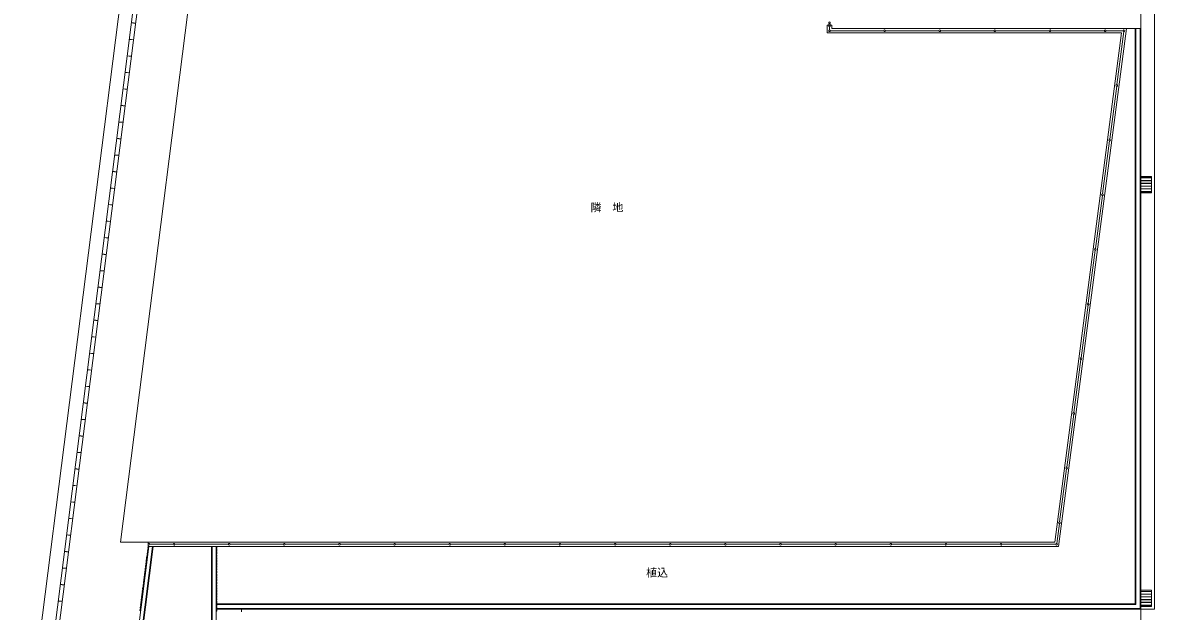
# Model space of a CAD drawing. Units: millimetres at full size, sheet at 1:200; details may follow other scales. Extents: x -96239 to 62349, y -170536 to 17264.
# Drawn here: x -92942 to -51477, y -128462 to -106893 of the extents above; entities that cross this region are included whole.
import ezdxf
from ezdxf.enums import TextEntityAlignment as Align

# ---------------------------------------------------------------- set-up
doc = ezdxf.new("R2010")
doc.units = ezdxf.units.MM
doc.header["$LTSCALE"] = 200
for name, color, linetype, lineweight in [('0-9_外景', 7, 'Continuous', 9), ('0-C_タイル・側溝', 7, 'Continuous', 9), ('0-F_道路', 7, 'Continuous', 9)]:
    doc.layers.add(name, color=color, linetype=linetype, lineweight=lineweight)
doc.layers.add('0-E_屋外名', color=7, linetype='Continuous')
doc.styles.add('・', font='')
doc.styles.get('・').set_extended_font_data('・')

msp = doc.modelspace()

# ---------------------------------------------------------------- linework, layer by layer
at = {"layer": '0-9_外景'}
for p, q in [((-63459.5, -106982.1), (-63459.5, -107270.5)), ((-63299.5, -106982.1), (-63459.5, -106982.1)), ((-63459.5, -107270.5), (-52681.8, -107270.5)), ((-63379.5, -107042.1), (-63379.5, -107160.5)), ((-63349.5, -107190.5), (-61389.5, -107190.5)), ((-63299.5, -106982.1), (-63299.5, -107110.5)), ((-63299.5, -107110.5), (-51976.6, -107110.5)), ((-61329.5, -107190.5), (-59369.5, -107190.5)), ((-59309.5, -107190.5), (-57349.5, -107190.5)), ((-57289.5, -107190.5), (-55329.5, -107190.5)), ((-55269.5, -107190.5), (-53309.5, -107190.5)), ((-52681.8, -107270.5), (-55126.9, -125921.2)), ((-52499.5, -107110.5), (-54986.5, -126081.2)), ((-53249.5, -107190.5), (-52620.7, -107190.5)), ((-52594.6, -107220.3), (-52849.3, -109163.7)), ((-52176.6, -107110.5), (-52176.6, -128181.2)), ((-52151.6, -107110.5), (-52151.6, -128206.2)), ((-52001.6, -128356.2), (-52001.6, -107110.5)), ((-52857.1, -109223.2), (-53111.9, -111166.5)), ((-53119.7, -111226), (-53374.5, -113169.4)), ((-53382.3, -113228.9), (-53637, -115172.2)), ((-53644.8, -115231.7), (-53899.6, -117175.1)), ((-53907.4, -117234.6), (-54162.2, -119178)), ((-54170, -119237.5), (-54424.8, -121180.8)), ((-54432.6, -121240.3), (-54687.3, -123183.7)), ((-54695.1, -123243.2), (-54949.9, -125186.6)), ((-54957.7, -125246.1), (-55052.8, -125971.4)), ((-88834, -125921.2), (-89352, -125921.2)), ((-55126.9, -125921.2), (-88834, -125921.2)), ((-87424, -126001.2), (-88287.2, -126001.2)), ((-85404, -126001.2), (-87364, -126001.2)), ((-83384, -126001.2), (-85344, -126001.2)), ((-81364, -126001.2), (-83324, -126001.2)), ((-79344, -126001.2), (-81304, -126001.2)), ((-77324, -126001.2), (-79284, -126001.2)), ((-75304, -126001.2), (-77264, -126001.2)), ((-73284, -126001.2), (-75244, -126001.2)), ((-71264, -126001.2), (-73224, -126001.2)), ((-69244, -126001.2), (-71204, -126001.2)), ((-67224, -126001.2), (-69184, -126001.2)), ((-65204, -126001.2), (-67164, -126001.2)), ((-63184, -126001.2), (-65144, -126001.2)), ((-61164, -126001.2), (-63124, -126001.2)), ((-59144, -126001.2), (-61104, -126001.2)), ((-57124, -126001.2), (-59084, -126001.2)), ((-55086.7, -126001.2), (-57064, -126001.2)), ((-54986.5, -126001.2), (-54986.6, -126001.2)), ((-89789.3, -137713.9), (-88322.2, -126081.2)), ((-89443.8, -136093.4), (-88181.1, -126081.2)), ((-89415.9, -136071.7), (-88155.9, -126081.2)), ((-88394, -126450.1), (-88385.2, -126380.7)), ((-88394, -126450.1), (-88369.8, -126458.2)), ((-88359.8, -126378.8), (-88385.2, -126380.7)), ((-88372.7, -126281.4), (-88381.4, -126350.9)), ((-88357.3, -126359), (-88381.4, -126350.9)), ((-88372.7, -126281.4), (-88347.3, -126279.6)), ((-88359.8, -126378.8), (-88369.8, -126458.2)), ((-88368.9, -126251.7), (-88360.2, -126182.2)), ((-88368.9, -126251.7), (-88344.7, -126259.8)), ((-88334.7, -126180.4), (-88360.2, -126182.2)), ((-88357.3, -126359), (-88347.3, -126279.6)), ((-88347.7, -126083), (-88356.4, -126152.5)), ((-88332.2, -126160.5), (-88356.4, -126152.5)), ((-88347.7, -126083), (-88322.2, -126081.2)), ((-88334.7, -126180.4), (-88344.7, -126259.8)), ((-88332.2, -126160.5), (-88322.2, -126081.2)), ((-85851.6, -126081.2), (-85826.6, -126086.2)), ((-85826.6, -126156.2), (-85851.6, -126161.2)), ((-85826.6, -126186.2), (-85851.6, -126181.2)), ((-85851.6, -126261.2), (-85851.6, -126181.2)), ((-85851.6, -126261.2), (-85826.6, -126256.2)), ((-85851.6, -126281.2), (-85826.6, -126286.2)), ((-85851.6, -126281.2), (-85851.6, -126361.2)), ((-85826.6, -126356.2), (-85851.6, -126361.2)), ((-85826.6, -126386.2), (-85851.6, -126381.2)), ((-85851.6, -126461.2), (-85851.6, -126381.2)), ((-85851.6, -126461.2), (-85826.6, -126456.2)), ((-54986.5, -126081.2), (-85826.6, -126081.2)), ((-85826.6, -126156.2), (-85826.6, -126086.2)), ((-85826.6, -126186.2), (-85826.6, -126256.2)), ((-85826.6, -126356.2), (-85826.6, -126286.2)), ((-85826.6, -126386.2), (-85826.6, -126456.2)), ((-88447.8, -126876.7), (-88456.5, -126946.2)), ((-88447.8, -126876.7), (-88422.3, -126874.9)), ((-88444, -126847), (-88435.2, -126777.5)), ((-88444, -126847), (-88419.8, -126855)), ((-88409.8, -126775.7), (-88435.2, -126777.5)), ((-88432.3, -126954.3), (-88422.3, -126874.9)), ((-88422.7, -126678.3), (-88431.5, -126747.7)), ((-88407.3, -126755.8), (-88431.5, -126747.7)), ((-88422.7, -126678.3), (-88397.3, -126676.5)), ((-88409.8, -126775.7), (-88419.8, -126855)), ((-88419, -126648.5), (-88410.2, -126579.1)), ((-88419, -126648.5), (-88394.8, -126656.6)), ((-88384.8, -126577.2), (-88410.2, -126579.1)), ((-88407.3, -126755.8), (-88397.3, -126676.5)), ((-88397.7, -126479.9), (-88406.5, -126549.3)), ((-88382.3, -126557.4), (-88406.5, -126549.3)), ((-88397.7, -126479.9), (-88372.3, -126478)), ((-88384.8, -126577.2), (-88394.8, -126656.6)), ((-88382.3, -126557.4), (-88372.3, -126478)), ((-85851.6, -126481.2), (-85826.6, -126486.2)), ((-85851.6, -126481.2), (-85851.6, -126561.2)), ((-85826.6, -126556.2), (-85851.6, -126561.2)), ((-85826.6, -126586.2), (-85851.6, -126581.2)), ((-85851.6, -126661.2), (-85851.6, -126581.2)), ((-85851.6, -126661.2), (-85826.6, -126656.2)), ((-85851.6, -126681.2), (-85826.6, -126686.2)), ((-85851.6, -126681.2), (-85851.6, -126761.2)), ((-85826.6, -126756.2), (-85851.6, -126761.2)), ((-85826.6, -126786.2), (-85851.6, -126781.2)), ((-85851.6, -126861.2), (-85851.6, -126781.2)), ((-85851.6, -126861.2), (-85826.6, -126856.2)), ((-85851.6, -126881.2), (-85826.6, -126886.2)), ((-85851.6, -126881.2), (-85851.6, -126961.2)), ((-85826.6, -126556.2), (-85826.6, -126486.2)), ((-85826.6, -126586.2), (-85826.6, -126656.2)), ((-85826.6, -126756.2), (-85826.6, -126686.2)), ((-85826.6, -126786.2), (-85826.6, -126856.2)), ((-88497.8, -127273.6), (-88506.6, -127343)), ((-88497.8, -127273.6), (-88472.4, -127271.7)), ((-88494.1, -127243.8), (-88485.3, -127174.4)), ((-88494.1, -127243.8), (-88469.9, -127251.9)), ((-88459.9, -127172.5), (-88485.3, -127174.4)), ((-88482.4, -127351.1), (-88472.4, -127271.7)), ((-88472.8, -127075.2), (-88481.5, -127144.6)), ((-88457.4, -127152.7), (-88481.5, -127144.6)), ((-88472.8, -127075.2), (-88447.4, -127073.3)), ((-88459.9, -127172.5), (-88469.9, -127251.9)), ((-88469, -127045.4), (-88460.3, -126975.9)), ((-88469, -127045.4), (-88444.9, -127053.5)), ((-88434.8, -126974.1), (-88460.3, -126975.9)), ((-88457.4, -127152.7), (-88447.4, -127073.3)), ((-88432.3, -126954.3), (-88456.5, -126946.2)), ((-88434.8, -126974.1), (-88444.9, -127053.5)), ((-85826.6, -126956.2), (-85851.6, -126961.2)), ((-85826.6, -126986.2), (-85851.6, -126981.2)), ((-85851.6, -127061.2), (-85851.6, -126981.2)), ((-85851.6, -127061.2), (-85826.6, -127056.2)), ((-85851.6, -127081.2), (-85826.6, -127086.2)), ((-85851.6, -127081.2), (-85851.6, -127161.2)), ((-85826.6, -127156.2), (-85851.6, -127161.2)), ((-85826.6, -127186.2), (-85851.6, -127181.2)), ((-85851.6, -127261.2), (-85851.6, -127181.2)), ((-85851.6, -127261.2), (-85826.6, -127256.2)), ((-85851.6, -127281.2), (-85826.6, -127286.2)), ((-85851.6, -127281.2), (-85851.6, -127361.2)), ((-85826.6, -126956.2), (-85826.6, -126886.2)), ((-85826.6, -126986.2), (-85826.6, -127056.2)), ((-85826.6, -127156.2), (-85826.6, -127086.2)), ((-85826.6, -127186.2), (-85826.6, -127256.2)), ((-85826.6, -127356.2), (-85826.6, -127286.2)), ((-88556.6, -127739.9), (-88547.9, -127670.4)), ((-88522.4, -127668.6), (-88547.9, -127670.4)), ((-88535.3, -127571.2), (-88544.1, -127640.7)), ((-88519.9, -127648.8), (-88544.1, -127640.7)), ((-88535.3, -127571.2), (-88509.9, -127569.4)), ((-88522.4, -127668.6), (-88532.4, -127748)), ((-88522.8, -127472), (-88531.6, -127541.5)), ((-88507.4, -127549.5), (-88531.6, -127541.5)), ((-88522.8, -127472), (-88497.4, -127470.2)), ((-88519.9, -127648.8), (-88509.9, -127569.4)), ((-88519.1, -127442.2), (-88510.3, -127372.8)), ((-88519.1, -127442.2), (-88494.9, -127450.3)), ((-88484.9, -127371), (-88510.3, -127372.8)), ((-88507.4, -127549.5), (-88497.4, -127470.2)), ((-88482.4, -127351.1), (-88506.6, -127343)), ((-88484.9, -127371), (-88494.9, -127450.3)), ((-85826.6, -127356.2), (-85851.6, -127361.2)), ((-85826.6, -127386.2), (-85851.6, -127381.2)), ((-85851.6, -127461.2), (-85851.6, -127381.2)), ((-85851.6, -127461.2), (-85826.6, -127456.2)), ((-85851.6, -127481.2), (-85826.6, -127486.2)), ((-85851.6, -127481.2), (-85851.6, -127561.2)), ((-85826.6, -127556.2), (-85851.6, -127561.2)), ((-85826.6, -127586.2), (-85851.6, -127581.2)), ((-85851.6, -127661.2), (-85851.6, -127581.2)), ((-85851.6, -127661.2), (-85826.6, -127656.2)), ((-85851.6, -127681.2), (-85826.6, -127686.2)), ((-85851.6, -127681.2), (-85851.6, -127761.2)), ((-85826.6, -127386.2), (-85826.6, -127456.2)), ((-85826.6, -127556.2), (-85826.6, -127486.2)), ((-85826.6, -127586.2), (-85826.6, -127656.2)), ((-85826.6, -127756.2), (-85826.6, -127686.2)), ((-88606.7, -128136.7), (-88597.9, -128067.3)), ((-88572.5, -128065.5), (-88597.9, -128067.3)), ((-88585.4, -127968.1), (-88594.2, -128037.5)), ((-88570, -128045.6), (-88594.2, -128037.5)), ((-88585.4, -127968.1), (-88560, -127966.2)), ((-88572.5, -128065.5), (-88582.5, -128144.8)), ((-88581.6, -127938.3), (-88572.9, -127868.9)), ((-88581.6, -127938.3), (-88557.5, -127946.4)), ((-88547.5, -127867), (-88572.9, -127868.9)), ((-88570, -128045.6), (-88560, -127966.2)), ((-88560.4, -127769.6), (-88569.1, -127839.1)), ((-88545, -127847.2), (-88569.1, -127839.1)), ((-88560.4, -127769.6), (-88534.9, -127767.8)), ((-88547.5, -127867), (-88557.5, -127946.4)), ((-88556.6, -127739.9), (-88532.4, -127748)), ((-88545, -127847.2), (-88534.9, -127767.8)), ((-85826.6, -127756.2), (-85851.6, -127761.2)), ((-85826.6, -127786.2), (-85851.6, -127781.2)), ((-85851.6, -127861.2), (-85851.6, -127781.2)), ((-85851.6, -127861.2), (-85826.6, -127856.2)), ((-85851.6, -127881.2), (-85826.6, -127886.2)), ((-85851.6, -127881.2), (-85851.6, -127961.2)), ((-85826.6, -127956.2), (-85851.6, -127961.2)), ((-85826.6, -127986.2), (-85851.6, -127981.2)), ((-85851.6, -128061.2), (-85851.6, -127981.2)), ((-85851.6, -128061.2), (-85826.6, -128056.2)), ((-85851.6, -128081.2), (-85826.6, -128086.2)), ((-85851.6, -128081.2), (-85851.6, -128161.2)), ((-85826.6, -127786.2), (-85826.6, -127856.2)), ((-85826.6, -127956.2), (-85826.6, -127886.2)), ((-85826.6, -127986.2), (-85826.6, -128056.2)), ((-85826.6, -128156.2), (-85826.6, -128086.2)), ((-88635.4, -128364.9), (-88644.2, -128434.4)), ((-88620, -128442.5), (-88644.2, -128434.4)), ((-88635.4, -128364.9), (-88610, -128363.1)), ((-88631.7, -128335.2), (-88622.9, -128265.7)), ((-88631.7, -128335.2), (-88607.5, -128343.3)), ((-88597.5, -128263.9), (-88622.9, -128265.7)), ((-88620, -128442.5), (-88610, -128363.1)), ((-88610.4, -128166.5), (-88619.2, -128236)), ((-88595, -128244), (-88619.2, -128236)), ((-88610.4, -128166.5), (-88585, -128164.7)), ((-88597.5, -128263.9), (-88607.5, -128343.3)), ((-88606.7, -128136.7), (-88582.5, -128144.8)), ((-88595, -128244), (-88585, -128164.7)), ((-85826.6, -128156.2), (-85851.6, -128161.2)), ((-85826.6, -128186.2), (-85851.6, -128181.2)), ((-85851.6, -128261.2), (-85851.6, -128181.2)), ((-85851.6, -128261.2), (-85826.6, -128256.2)), ((-85851.6, -128281.2), (-85826.6, -128286.2)), ((-85851.6, -128281.2), (-85851.6, -128361.2)), ((-85826.6, -128356.2), (-85851.6, -128361.2)), ((-85826.6, -128386.2), (-85851.6, -128381.2)), ((-85851.6, -128461.2), (-85851.6, -128381.2)), ((-85851.6, -128461.2), (-85826.6, -128456.2)), ((-85826.6, -128186.2), (-85826.6, -128256.2)), ((-85826.6, -128206.2), (-52151.6, -128206.2)), ((-85826.6, -128356.2), (-85826.6, -128286.2)), ((-52001.6, -128356.2), (-85826.6, -128356.2)), ((-85826.6, -128386.2), (-85826.6, -128456.2)), ((-52176.6, -128181.2), (-85819.1, -128181.2))]:
    msp.add_line(p, q, dxfattribs=at)
for points in [[(-63459.5, -99461.2), (-85996.2, -99461.2), (-89352, -125921.2)], [(-85826.6, -128381.2), (-51976.6, -128381.2), (-51976.6, -107110.5)], [(-85826.6, -126081.2), (-88347.2, -126081.2), (-88347.2, -125922.2)], [(-88764, -137616.2), (-86001.6, -137616.2), (-86001.6, -126081.2)], [(-88735.7, -137591.2), (-86026.6, -137591.2), (-86026.6, -126081.2)], [(-85851.6, -139781.2), (-85851.6, -126081.2), (-85851.6, -126161.2)]]:
    msp.add_lwpolyline(points, dxfattribs=at)
for centre in [(-63379.5, -106892.1), (-63379.5, -106952.1), (-63379.5, -107012.1), (-63379.5, -107190.5), (-61359.5, -107190.5), (-59339.5, -107190.5), (-57319.5, -107190.5), (-55299.5, -107190.5), (-53279.5, -107190.5), (-52590.7, -107190.5), (-52853.2, -109193.4), (-53115.8, -111196.3), (-53378.4, -113199.1), (-53640.9, -115202), (-53903.5, -117204.9), (-54166.1, -119207.7), (-54428.7, -121210.6), (-54691.2, -123213.4), (-54953.8, -125216.3), (-88317.2, -126001.2), (-87394, -126001.2), (-85374, -126001.2), (-83354, -126001.2), (-81334, -126001.2), (-79314, -126001.2), (-77294, -126001.2), (-75274, -126001.2), (-73254, -126001.2), (-71234, -126001.2), (-69214, -126001.2), (-67194, -126001.2), (-65174, -126001.2), (-63154, -126001.2), (-61134, -126001.2), (-59114, -126001.2), (-57094, -126001.2), (-55056.7, -126001.2)]:
    msp.add_circle(centre, 30, dxfattribs=at)
at = {"layer": '0-C_タイル・側溝'}
for p, q in [((-51976.6, -106210.5), (-51976.6, -107110.5)), ((-51976.6, -128381.2), (-51976.6, -107110.5)), ((-51976.6, -128381.2), (-85826.6, -128381.2)), ((-84926.6, -128481.2), (-84926.6, -128381.2))]:
    msp.add_line(p, q, dxfattribs=at)
at = {"layer": '0-C_タイル・側溝', "color": 4, "lineweight": 5}
for p, q in [((-51976.6, -112531.2), (-51576.6, -112531.2)), ((-51976.6, -113131.2), (-51976.6, -112531.2)), ((-51971.6, -112536.2), (-51581.6, -112536.2)), ((-51971.6, -113126.2), (-51971.6, -112536.2)), ((-51966.6, -112541.2), (-51586.6, -112541.2)), ((-51966.6, -112578.7), (-51966.6, -112541.2)), ((-51966.6, -113121.2), (-51966.6, -112568.4)), ((-51966.6, -112578.7), (-51586.6, -112578.7)), ((-51966.6, -112583.7), (-51586.6, -112583.7)), ((-51966.6, -112678.7), (-51586.6, -112678.7)), ((-51966.6, -112683.7), (-51586.6, -112683.7)), ((-51966.6, -112778.7), (-51586.6, -112778.7)), ((-51966.6, -112783.7), (-51586.6, -112783.7)), ((-51586.6, -112578.7), (-51586.6, -112541.2)), ((-51586.6, -113121.2), (-51586.6, -112564.2)), ((-51581.6, -113126.2), (-51581.6, -112536.2)), ((-51971.6, -113126.2), (-51581.6, -113126.2)), ((-51966.6, -112878.7), (-51586.6, -112878.7)), ((-51966.6, -112883.7), (-51586.6, -112883.7)), ((-51966.6, -112978.7), (-51586.6, -112978.7)), ((-51966.6, -112983.7), (-51586.6, -112983.7)), ((-51966.6, -113078.7), (-51586.6, -113078.7)), ((-51966.6, -113083.7), (-51586.6, -113083.7)), ((-51966.6, -113121.2), (-51586.6, -113121.2)), ((-51976.6, -127681.2), (-51576.6, -127681.2)), ((-51976.6, -128281.2), (-51976.6, -127681.2)), ((-51971.6, -127686.2), (-51581.6, -127686.2)), ((-51971.6, -128276.2), (-51971.6, -127686.2)), ((-51966.6, -127691.2), (-51586.6, -127691.2)), ((-51966.6, -127728.7), (-51966.6, -127691.2)), ((-51586.6, -127728.7), (-51586.6, -127691.2)), ((-51581.6, -128276.2), (-51581.6, -127686.2)), ((-51966.6, -128271.2), (-51966.6, -127718.4)), ((-51966.6, -127728.7), (-51586.6, -127728.7)), ((-51966.6, -127733.7), (-51586.6, -127733.7)), ((-51966.6, -127828.7), (-51586.6, -127828.7)), ((-51966.6, -127833.7), (-51586.6, -127833.7)), ((-51966.6, -127928.7), (-51586.6, -127928.7)), ((-51966.6, -127933.7), (-51586.6, -127933.7)), ((-51966.6, -128028.7), (-51586.6, -128028.7)), ((-51966.6, -128033.7), (-51586.6, -128033.7)), ((-51586.6, -128271.2), (-51586.6, -127714.2)), ((-51971.6, -128276.2), (-51581.6, -128276.2)), ((-51966.6, -128128.7), (-51586.6, -128128.7)), ((-51966.6, -128133.7), (-51586.6, -128133.7)), ((-51966.6, -128228.7), (-51586.6, -128228.7)), ((-51966.6, -128233.7), (-51586.6, -128233.7)), ((-51966.6, -128271.2), (-51586.6, -128271.2))]:
    msp.add_line(p, q, dxfattribs=at)
at = {"layer": '0-C_タイル・側溝'}
for points in [[(-51976.6, -128381.2), (-51476.6, -128381.2), (-51476.6, -105334.1)], [(-51976.6, -128381.2), (-51976.6, -129031.2), (-84926.6, -129031.2)]]:
    msp.add_lwpolyline(points, dxfattribs=at)
at = {"layer": '0-C_タイル・側溝', "color": 4, "lineweight": 5}
for points in [[(-51976.6, -113131.2), (-51576.6, -113131.2), (-51576.6, -112531.2)], [(-51976.6, -128281.2), (-51576.6, -128281.2), (-51576.6, -127681.2)]]:
    msp.add_lwpolyline(points, dxfattribs=at)
at = {"layer": '0-F_道路'}
for p, q in [((-88453.2, -98963.8), (-92941.8, -134356.2)), ((-87957.2, -99026.7), (-92445.7, -134419.1)), ((-87808.3, -99045.6), (-92296.9, -134438)), ((-88807.3, -106922.5), (-88956.1, -106903.6)), ((-88806.1, -106912.6), (-88954.9, -106893.7)), ((-88884.1, -107527.6), (-89032.9, -107508.8)), ((-88882.8, -107517.7), (-89031.6, -107498.8)), ((-88960.8, -108132.8), (-89109.6, -108113.9)), ((-88959.6, -108122.9), (-89108.4, -108104)), ((-89037.6, -108737.9), (-89186.4, -108719.1)), ((-89036.3, -108728), (-89185.1, -108709.2)), ((-89114.3, -109343.1), (-89263.1, -109324.2)), ((-89113.1, -109333.2), (-89261.9, -109314.3)), ((-89191.1, -109948.3), (-89339.9, -109929.4)), ((-89189.8, -109938.3), (-89338.6, -109919.5)), ((-89267.8, -110553.4), (-89416.6, -110534.5)), ((-89266.5, -110543.5), (-89415.4, -110524.6)), ((-89344.6, -111158.6), (-89493.4, -111139.7)), ((-89343.3, -111148.6), (-89492.1, -111129.8)), ((-89421.3, -111763.7), (-89570.1, -111744.8)), ((-89420, -111753.8), (-89568.9, -111734.9)), ((-89498, -112368.9), (-89646.9, -112350)), ((-89496.8, -112358.9), (-89645.6, -112340.1)), ((-89574.8, -112974), (-89723.6, -112955.1)), ((-89573.5, -112964.1), (-89722.3, -112945.2)), ((-89651.5, -113579.2), (-89800.4, -113560.3)), ((-89650.3, -113569.2), (-89799.1, -113550.4)), ((-89728.3, -114184.3), (-89877.1, -114165.4)), ((-89727, -114174.4), (-89875.8, -114155.5)), ((-89805, -114789.5), (-89953.8, -114770.6)), ((-89803.8, -114779.6), (-89952.6, -114760.7)), ((-89881.8, -115394.6), (-90030.6, -115375.8)), ((-89880.5, -115384.7), (-90029.3, -115365.8)), ((-89958.5, -115999.8), (-90107.3, -115980.9)), ((-89957.3, -115989.9), (-90106.1, -115971)), ((-90035.3, -116604.9), (-90184.1, -116586.1)), ((-90034, -116595), (-90182.8, -116576.1)), ((-90112, -117210.1), (-90260.8, -117191.2)), ((-90110.8, -117200.2), (-90259.6, -117181.3)), ((-90188.8, -117815.2), (-90337.6, -117796.4)), ((-90187.5, -117805.3), (-90336.3, -117786.4)), ((-90265.5, -118420.4), (-90414.3, -118401.5)), ((-90264.3, -118410.5), (-90413.1, -118391.6)), ((-90341, -119015.6), (-90489.8, -118996.7)), ((-90342.3, -119025.5), (-90491.1, -119006.7)), ((-90419, -119630.7), (-90567.8, -119611.8)), ((-90417.8, -119620.8), (-90566.6, -119601.9)), ((-90495.8, -120235.8), (-90644.6, -120217)), ((-90494.5, -120225.9), (-90643.3, -120207.1)), ((-90572.5, -120841), (-90721.3, -120822.1)), ((-90571.3, -120831.1), (-90720.1, -120812.2)), ((-90649.3, -121446.2), (-90798.1, -121427.3)), ((-90648, -121436.2), (-90796.8, -121417.4)), ((-90726, -122051.3), (-90874.8, -122032.4)), ((-90724.8, -122041.4), (-90873.6, -122022.5)), ((-90802.8, -122656.5), (-90951.6, -122637.6)), ((-90801.5, -122646.5), (-90950.3, -122627.7)), ((-90879.5, -123261.6), (-91028.3, -123242.7)), ((-90878.2, -123251.7), (-91027.1, -123232.8)), ((-90956.3, -123866.8), (-91105.1, -123847.9)), ((-90955, -123856.8), (-91103.8, -123838)), ((-91033, -124471.9), (-91181.8, -124453)), ((-91031.7, -124462), (-91180.6, -124443.1)), ((-91109.7, -125077.1), (-91258.6, -125058.2)), ((-91108.5, -125067.1), (-91257.3, -125048.3)), ((-91186.5, -125682.2), (-91335.3, -125663.4)), ((-91185.2, -125672.3), (-91334, -125653.4)), ((-91263.2, -126287.4), (-91412.1, -126268.5)), ((-91262, -126277.5), (-91410.8, -126258.6)), ((-91340, -126892.5), (-91488.8, -126873.7)), ((-91338.7, -126882.6), (-91487.5, -126863.7)), ((-91416.7, -127497.7), (-91565.5, -127478.8)), ((-91415.5, -127487.8), (-91564.3, -127468.9)), ((-91493.5, -128102.8), (-91642.3, -128084)), ((-91492.2, -128092.9), (-91641, -128074))]:
    msp.add_line(p, q, dxfattribs=at)

# ---------------------------------------------------------------- texts
at = {"layer": '0-E_屋外名', "style": '・'}
for s, p in [('隣\u3000地', (-72132.6, -113900.3)), ('植込', (-70097.3, -127277.5))]:
    msp.add_text(s, height=293.3, dxfattribs=at).set_placement(p, align=Align.BOTTOM_LEFT)

doc.saveas('drawing.dxf')
